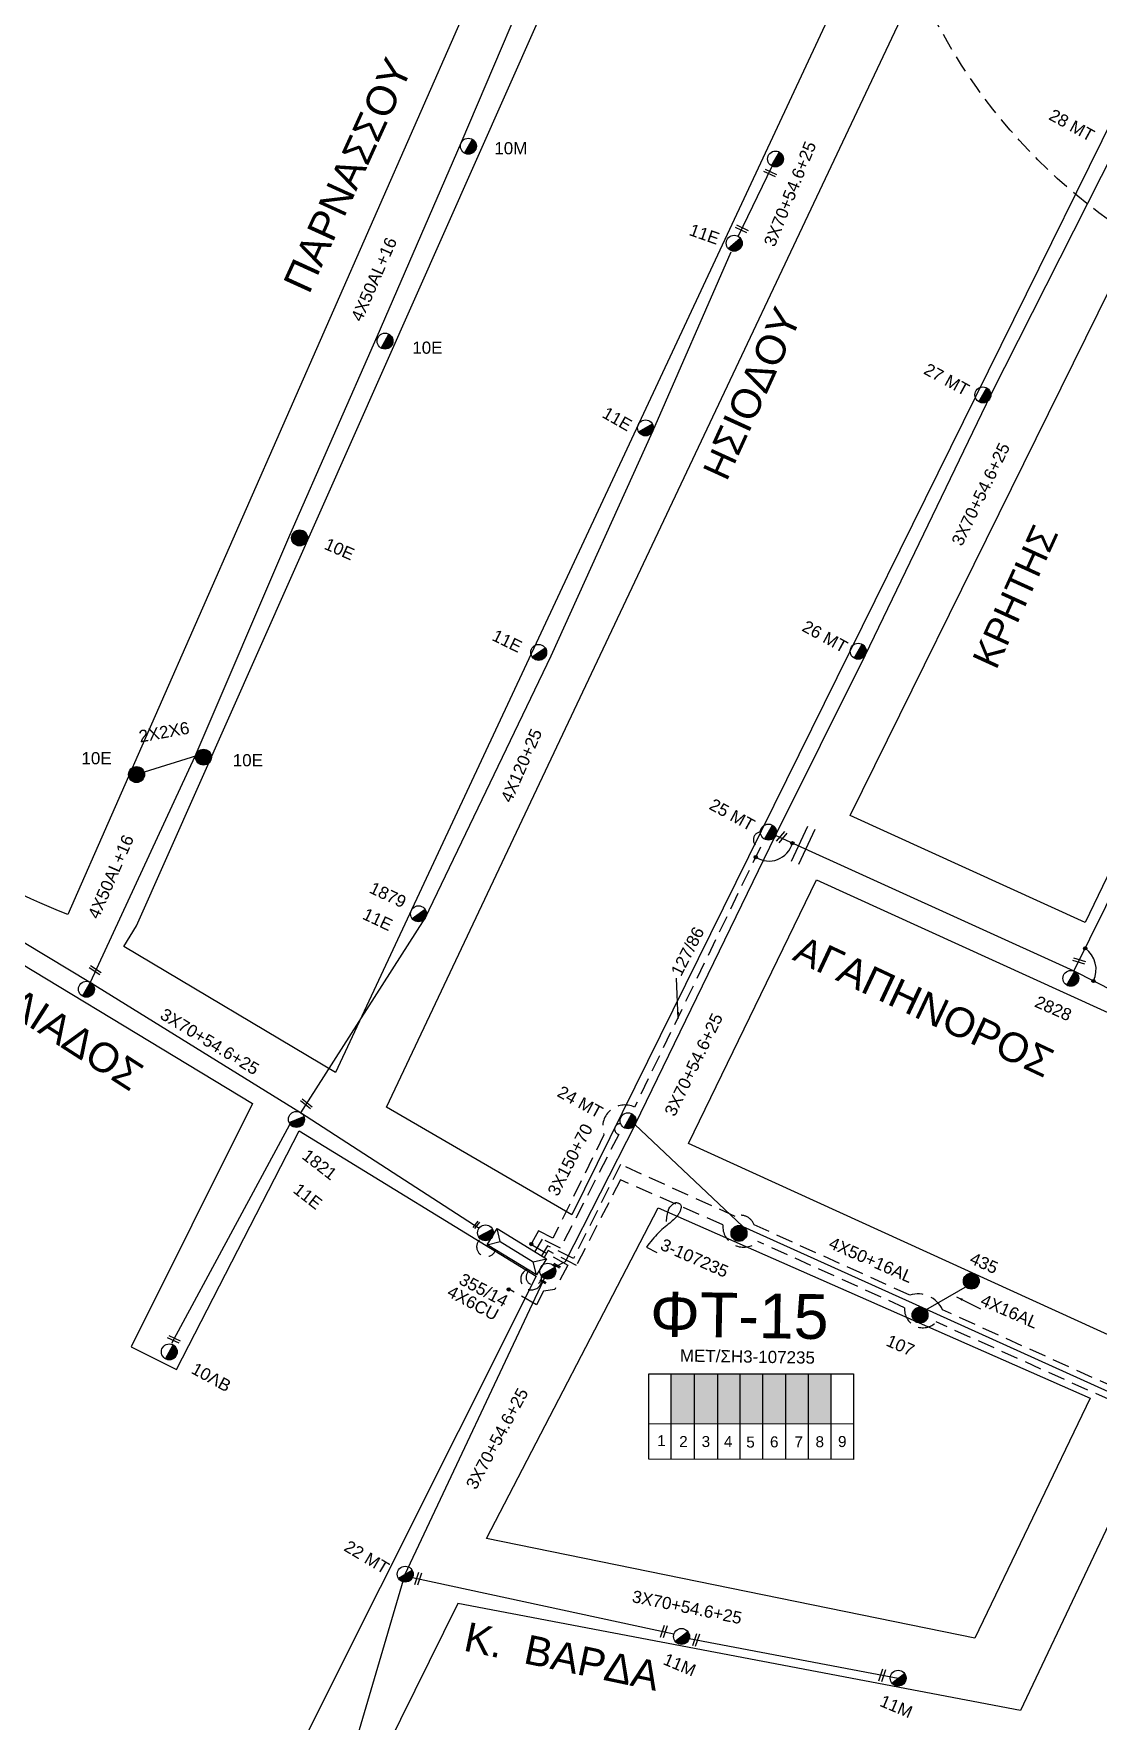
# Model space of a CAD drawing. Header units: millimetres. Extents: x 3156 to 5307, y 1191 to 2273.
# Drawn here: x 4517 to 4674.7, y 1718.2 to 1968.1 of the extents above; entities that cross this region are included whole.
import ezdxf

# ---------------------------------------------------------------- set-up
doc = ezdxf.new("R2010")
doc.units = ezdxf.units.MM
doc.linetypes.add('DASHED', pattern=[19.05, 12.7, -6.35])
for name, color, linetype in [('Pillar OTE', 7, 'Continuous'), ('Άγνωστα', 7, 'Continuous'), ('Γυμνά εναέρια ΧΤ και ΦΟΠ (3Φ)   4x50+16AL', 7, 'Continuous'), ('Επιγραφές - Σχήματα', 7, 'Continuous'), ('Καλώδια ΧΤ   3x150+50AL', 7, 'DASHED'), ('Καλώδια ΧΤ   3x150+50CU', 7, 'DASHED'), ('Μηχανική τομή', 7, 'Continuous'), ('Στύλος Ξύλινος', 7, 'Continuous'), ('Στύλος Ξύλινος @ 1', 7, 'Continuous'), ('Στύλος ΦΜ', 7, 'Continuous'), ('Στύλος ΦΜ @ 1', 7, 'Continuous'), ('Συνδέσεις', 7, 'Continuous'), ('Συνεστραμμένα ΧΤ   3x70+54.6+25 AL', 7, 'SYN_LINE'), ('Συνεστραμμένα ΧΤ   4x120+25 AL', 7, 'SYN_LINE'), ('Τομή', 7, 'Continuous'), ('Υποσταθμός εναέριος 2 στύλων', 7, 'Continuous'), ('Υποσταθμός πόλεως', 7, 'Continuous'), ('Υπόβαθρο ΔΕΗ', 7, 'Continuous'), ('Υπόγεια καλώδια Παροχών ΧΤ   4x6', 7, 'DASHED')]:
    doc.layers.add(name, color=color, linetype=linetype)
doc.styles.add('arial', font='arial.ttf')
doc.styles.get("Standard").update_dxf_attribs({"font": 'arial.ttf'})
doc.linetypes.add('SYN_LINE', pattern='A,0.5,-0.0001,["/\\/\\/\\/",Standard,S=0.1,R=0,X=0,Y=-0.05],-0.25', length=0.7501)
doc.dimstyles.new('ISO-25', dxfattribs={"dimtxt": 2.5, "dimasz": 2.5, "dimexe": 1.25, "dimexo": 0.625, "dimtad": 1, "dimtxsty": 'Standard', "dimcen": 2.5, "dimadec": 0, "dimazin": 0, "dimtfac": 1, "dimtmove": 0, "dimatfit": 3, "dimfxl": 1, "dimarcsym": 0})

# ---------------------------------------------------------------- blocks, each defined once
blk = doc.blocks.new('ΥΠΑΡΧΩΝ ΤΣΙΜΕΝΤΕΝΙΟΣ ΣΤΥΛΟΣ')
at = {"layer": 'Στύλος ΦΜ'}
blk.add_hatch(color=7, dxfattribs=at).paths.add_polyline_path([(-1.29, -2.28, 0.574793), (2.62, 0, 0.268822), (1.3, 2.27)])
at = {"layer": 'Στύλος ΦΜ', "color": 7}
blk.add_line((-1.29, -2.28), (1.3, 2.27), dxfattribs=at)
blk.add_circle((0, 0), 2.62, dxfattribs=at)
at = {"layer": 'Στύλος ΦΜ', "flags": 4}
for tag, p in [('ΑΡΙΘΜΟΣ', (-4.68, 8.05)), ('ΤΥΠΟΣ', (-4.91, 3.03))]:
    blk.add_attdef(tag, p, '', height=4, dxfattribs=at)
blk = doc.blocks.new('ΥΠΑΡΧΩΝ ΞΥΛΙΝΟΣ ΣΤΥΛΟΣ')
at = {"layer": 'Στύλος Ξύλινος'}
h = blk.add_hatch(color=7, dxfattribs=at)
h.paths.add_polyline_path([(-2.62, 0, 0.270008), (-1.29, -2.28), (1.3, 2.27, 0.576266)])
h.paths.add_polyline_path([(-1.29, -2.28, 0.574793), (2.62, 0, 0.268822), (1.3, 2.27)])
at = {"layer": 'Στύλος Ξύλινος', "color": 7}
blk.add_line((-1.29, -2.28), (1.3, 2.27), dxfattribs=at)
blk.add_circle((0, 0), 2.62, dxfattribs=at)
at = {"layer": 'Στύλος Ξύλινος', "flags": 4}
for tag, p in [('ΑΡΙΘΜΟΣ', (-4.91, 8.6)), ('ΤΥΠΟΣ', (-4.85, 3.39))]:
    blk.add_attdef(tag, p, '', height=4, dxfattribs=at)
blk = doc.blocks.new('ΥΠΟΣΤΑΘΜΟΣ ΕΝΑΕΡΙΟΣ ΕΠΙ 2 ΣΤΥΛΩΝ')
at = {"layer": 'Υποσταθμός εναέριος 2 στύλων', "linetype": 'Continuous'}
for points in [[(-11.97, -2.11, 0.574793), (-8.45, -0.07, 0.268822), (-9.64, 1.98)], [(9.68, -2.15, 0.574793), (13.19, -0.1, 0.268822), (12.01, 1.95)]]:
    blk.add_hatch(color=256, dxfattribs=at).paths.add_polyline_path(points)
for p, q in [((-11.97, -2.11), (-9.64, 1.98)), ((9.68, -2.15), (12.01, 1.95))]:
    blk.add_line(p, q, dxfattribs=at)
for centre in [(-10.81, -0.07), (10.84, -0.1)]:
    blk.add_circle(centre, 2.36, dxfattribs=at)
at = {"layer": 'Υποσταθμός πόλεως', "linetype": 'Continuous', "ltscale": 40}
blk.add_lwpolyline([(-8.57, 2.82), (8.57, 2.82), (8.57, -2.82), (-8.57, -2.82)], close=True, dxfattribs=at)
for points in [[(-5.75, 0), (-8.57, 2.82)], [(-8.57, -2.82), (-5.75, 0)], [(-5.75, 0), (5.75, 0)], [(5.75, 0), (8.57, 2.82)], [(8.57, -2.82), (5.75, 0)]]:
    blk.add_lwpolyline(points, dxfattribs=at)
at = {"layer": 'Υποσταθμός εναέριος 2 στύλων', "ltscale": 40, "flags": 1}
for tag, p in [('ΜΕΤΑΣΧΗΜΑΤΙΣΜΟΣ', (14.09, 2.51)), ('ΙΣΧΥΣ', (14.07, -0.28)), ('ΑΡΙΘΜΟΣ', (14.19, -3))]:
    blk.add_attdef(tag, p, '', height=1.8, dxfattribs=at)
blk = doc.blocks.new('ΜΗΧΑΝΙΚΗ ΤΟΜΗ')
at = {"layer": 'Μηχανική τομή', "ltscale": 40}
for p, q in [((-1.89, 0.78), (1.89, 0.78)), ((1.89, 0), (-1.89, 0))]:
    blk.add_line(p, q, dxfattribs=at)
blk = doc.blocks.new('ΤΟΜΗ')
at = {"layer": 'Τομή', "ltscale": 40}
for p, q in [((-5.68, 0), (5.68, 0)), ((5.68, -2.33), (-5.68, -2.33))]:
    blk.add_line(p, q, dxfattribs=at)
blk = doc.blocks.new('_ΣΥΝΔΕΣΗ')
at = {"layer": 'Συνδέσεις', "linetype": 'SYN_LINE', "ltscale": 40}
blk.add_hatch(color=256, dxfattribs=at).paths.add_polyline_path([(0.5, -0.01, 1), (-0.5, -0.01, 1)])
at = {"layer": 'Συνδέσεις'}
blk.add_circle((0, -0.01), 0.5, dxfattribs=at)

msp = doc.modelspace()

# ---------------------------------------------------------------- hatches: boundary and pattern name
at = {"layer": 'Καλώδια ΧΤ   3x150+50CU', "ltscale": 0.2}
h = msp.add_hatch(color=6, dxfattribs=at)
h.dxf.hatch_style = 1
h.paths.add_polyline_path([(4614.86, 1769.63), (4611.42, 1769.63), (4611.42, 1762.27), (4614.86, 1762.27)])
h = msp.add_hatch(color=5, dxfattribs=at)
h.dxf.hatch_style = 1
h.paths.add_polyline_path([(4618.3, 1769.63), (4614.86, 1769.63), (4614.86, 1762.27), (4618.3, 1762.27)])
h = msp.add_hatch(color=85, dxfattribs=at)
h.dxf.hatch_style = 1
h.paths.add_polyline_path([(4621.6, 1769.63), (4618.3, 1769.63), (4618.3, 1762.27), (4621.6, 1762.26)])
h = msp.add_hatch(color=30, dxfattribs=at)
h.dxf.hatch_style = 1
h.paths.add_polyline_path([(4624.99, 1769.63), (4621.6, 1769.63), (4621.6, 1762.26), (4624.99, 1762.26)])
h = msp.add_hatch(color=2, dxfattribs=at)
h.dxf.hatch_style = 1
h.paths.add_polyline_path([(4628.38, 1769.63), (4624.99, 1769.63), (4624.99, 1762.26), (4628.38, 1762.26)])
at = {"layer": 'Υπόγεια καλώδια Παροχών ΧΤ   4x6', "linetype": 'DASHED', "ltscale": 0.2}
h = msp.add_hatch(color=62, dxfattribs=at)
h.dxf.hatch_style = 1
h.paths.add_polyline_path([(4631.72, 1769.63), (4628.38, 1769.63), (4628.38, 1762.26), (4631.72, 1762.25)])
h = msp.add_hatch(color=151, dxfattribs=at)
h.dxf.hatch_style = 1
h.paths.add_polyline_path([(4635.11, 1769.63), (4631.72, 1769.63), (4631.72, 1762.25), (4635.11, 1762.25)])

# ---------------------------------------------------------------- linework, layer by layer
at = {"layer": 'Pillar OTE', "ltscale": 40}
for points in [[(4608.09, 1756.99), (4608.09, 1769.63), (4638.43, 1769.63), (4638.43, 1756.96), (4608.09, 1756.99)], [(4611.42, 1756.99), (4611.42, 1769.63)], [(4614.86, 1756.99), (4614.86, 1769.63)], [(4618.3, 1756.98), (4618.3, 1769.63)], [(4621.6, 1756.98), (4621.6, 1769.63)], [(4624.99, 1756.98), (4624.99, 1769.63)], [(4628.38, 1756.97), (4628.38, 1769.63)], [(4631.72, 1756.97), (4631.72, 1769.63)], [(4635.11, 1756.97), (4635.11, 1769.63)], [(4608.09, 1762.28), (4638.43, 1762.25)]]:
    msp.add_lwpolyline(points, dxfattribs=at)
at = {"layer": 'Άγνωστα', "color": 85}
msp.add_lwpolyline([(4525.38, 1827.61), (4540.88, 1861.07), (4554.93, 1893.82), (4567.88, 1923.25), (4580.29, 1951.9), (4593.69, 1983.33), (4608.41, 2015.01), (4620.55, 2040.93)], dxfattribs=at)
at = {"layer": 'Άγνωστα', "color": 85, "linetype": 'SYN_LINE', "ltscale": 8}
msp.add_lwpolyline([(4533.4, 1858.79), (4541.14, 1861.17)], dxfattribs=at)
at = {"layer": 'Άγνωστα'}
msp.add_lwpolyline([(4610.73, 1792.21), (4610.77, 1792.82), (4610.85, 1793.32), (4610.96, 1793.72), (4611.08, 1794.04), (4611.22, 1794.29), (4611.36, 1794.48), (4611.5, 1794.62), (4611.63, 1794.73), (4611.74, 1794.82), (4611.84, 1794.88), (4611.93, 1794.93), (4612, 1794.96), (4612.07, 1794.98), (4612.14, 1794.98), (4612.21, 1794.98), (4612.27, 1794.97), (4612.34, 1794.95), (4612.41, 1794.93), (4612.49, 1794.9), (4612.55, 1794.87), (4612.62, 1794.83), (4612.68, 1794.78), (4612.74, 1794.73), (4612.78, 1794.68), (4612.82, 1794.62), (4612.84, 1794.55), (4612.86, 1794.48), (4612.87, 1794.4), (4612.87, 1794.32), (4612.86, 1794.23), (4612.85, 1794.14), (4612.83, 1794.05), (4612.8, 1793.95), (4612.77, 1793.85), (4612.74, 1793.75), (4612.69, 1793.64), (4612.64, 1793.53), (4612.58, 1793.42), (4612.51, 1793.31), (4612.44, 1793.19), (4612.35, 1793.07), (4612.25, 1792.95), (4612.14, 1792.83), (4612.02, 1792.7), (4611.88, 1792.57), (4611.73, 1792.43), (4611.57, 1792.28), (4611.39, 1792.13), (4611.19, 1791.96), (4610.98, 1791.79), (4610.76, 1791.61), (4610.52, 1791.41), (4610.28, 1791.21), (4610.04, 1791), (4609.79, 1790.77), (4609.54, 1790.53), (4609.3, 1790.28), (4609.06, 1790.02), (4608.82, 1789.75), (4608.6, 1789.47), (4608.37, 1789.2), (4608.16, 1788.93), (4607.95, 1788.66), (4607.76, 1788.4), (4609.27, 1787.58)], dxfattribs=at)
at = {"layer": 'Γυμνά εναέρια ΧΤ και ΦΟΠ (3Φ)   4x50+16AL', "color": 2, "ltscale": 40}
msp.add_lwpolyline([(4671.06, 1829.27), (4692.43, 1872.46), (4712.99, 1913.48), (4724.68, 1937.84), (4731.85, 1953.96)], dxfattribs=at)
at = {"layer": 'Γυμνά εναέρια ΧΤ και ΦΟΠ (3Φ)   4x50+16AL', "color": 30, "ltscale": 40}
msp.add_lwpolyline([(4606.04, 1806.57), (4622.03, 1791.45), (4648.62, 1779.45), (4682.35, 1764.19), (4719.2, 1747.6)], dxfattribs=at)
at = {"layer": 'Γυμνά εναέρια ΧΤ και ΦΟΠ (3Φ)   4x50+16AL', "color": 30, "linetype": 'Continuous', "ltscale": 0.2}
msp.add_lwpolyline([(4649.12, 1779.09), (4655.62, 1782.88)], dxfattribs=at)
at = {"layer": 'Καλώδια ΧΤ   3x150+50AL', "color": 2, "linetype": 'DASHED', "ltscale": 0.2}
msp.add_lwpolyline([(4590.6, 1788.81), (4596.09, 1785.74), (4594.15, 1782.12), (4592.49, 1781.85), (4591.47, 1779.86), (4587.29, 1782.22)], dxfattribs=at)
at = {"layer": 'Καλώδια ΧΤ   3x150+50CU', "color": 2, "ltscale": 0.2}
msp.add_lwpolyline([(4624.64, 1849.85, 0.930631), (4624.61, 1847.6), (4605.98, 1809.12, 0.671695), (4601.45, 1805.02), (4593.9, 1789.71), (4591.75, 1790.78), (4590.33, 1788.26)], format="xyb", dxfattribs=at)
at = {"layer": 'Καλώδια ΧΤ   3x150+50CU', "color": 30, "ltscale": 0.2}
msp.add_lwpolyline([(4603.92, 1806.65, 0.954023), (4603.64, 1805.09), (4594.99, 1788.22), (4592.31, 1789.59), (4591.2, 1787.72)], format="xyb", dxfattribs=at)
at = {"layer": 'Καλώδια ΧΤ   3x150+50CU', "color": 62, "ltscale": 0.2}
msp.add_lwpolyline([(4719.15, 1745.65, -0.930142), (4717.2, 1747.89), (4684.23, 1762.28, 0.114919), (4684.2, 1764.4), (4651.6, 1779.1, 0.376148), (4646.74, 1781.29), (4623.68, 1791.69, 0.429512), (4620.88, 1792.95), (4603.89, 1800.61), (4596.93, 1786.69), (4593.08, 1788.6), (4592.18, 1787.12)], format="xyb", dxfattribs=at)
at = {"layer": 'Καλώδια ΧΤ   3x150+50CU', "color": 151, "ltscale": 0.2}
msp.add_lwpolyline([(4681.4, 1762.16, -0.855863), (4680.08, 1764.1), (4650.66, 1777.31, -0.713663), (4645.98, 1779.42), (4624.25, 1789.23, -0.683952), (4619.05, 1791.69), (4603.89, 1798.36), (4597.36, 1785.67), (4593.19, 1787.88), (4592.59, 1786.84)], format="xyb", dxfattribs=at)
at = {"layer": 'Καλώδια ΧΤ   3x150+50CU', "color": 85, "ltscale": 0.2}
msp.add_arc((4584.04, 1788.44), 1.45, 133.8387, 339.8356, dxfattribs=at)
at = {"layer": 'Καλώδια ΧΤ   3x150+50CU', "color": 27, "ltscale": 0.2}
msp.add_arc((4590.7, 1783.64), 1.58, 113.6602, 17.1187, dxfattribs=at)
at = {"layer": 'Καλώδια ΧΤ   3x150+50CU', "color": 6, "ltscale": 0.2}
msp.add_arc((4591.06, 1783.94), 1.15, 118.3226, 1.5701, dxfattribs=at)
at = {"layer": 'Συνεστραμμένα ΧΤ   3x70+54.6+25 AL', "color": 6, "ltscale": 20}
for p, q in [((4606.06, 1806.55), (4595.71, 1786.19)), ((4595.71, 1786.19), (4594.15, 1785.4))]:
    msp.add_line(p, q, dxfattribs=at)
msp.add_lwpolyline([(4606.06, 1806.55), (4606.06, 1806.55), (4606.06, 1806.55), (4626.87, 1849.33), (4640.17, 1876.11), (4658.75, 1914.59), (4677.21, 1951.09), (4696.89, 1989.71), (4719.18, 2034.12)], dxfattribs=at)
at = {"layer": 'Συνεστραμμένα ΧΤ   3x70+54.6+25 AL', "color": 85, "ltscale": 15}
msp.add_lwpolyline([(4621.32, 1938.06), (4626.35, 1948.46)], dxfattribs=at)
at = {"layer": 'Συνεστραμμένα ΧΤ   3x70+54.6+25 AL', "color": 85, "ltscale": 20}
msp.add_lwpolyline([(4483.45, 1852.87), (4525.4, 1827.59), (4556.52, 1808.31), (4582.98, 1791.2)], dxfattribs=at)
at = {"layer": 'Συνεστραμμένα ΧΤ   3x70+54.6+25 AL', "color": 2, "ltscale": 20}
msp.add_lwpolyline([(4704.13, 1812.48), (4671.1, 1829.25), (4626.87, 1849.33)], dxfattribs=at)
at = {"layer": 'Συνεστραμμένα ΧΤ   3x70+54.6+25 AL', "color": 5, "ltscale": 20}
msp.add_lwpolyline([(4527.14, 1633.11), (4542.67, 1667.54), (4562.18, 1706.56), (4572.02, 1739.95), (4592.9, 1784.3)], dxfattribs=at)
at = {"layer": 'Συνεστραμμένα ΧΤ   3x70+54.6+25 AL', "color": 5, "linetype": 'SYN_LINE', "ltscale": 20}
for points in [[(4573.1, 1739.48), (4611.82, 1731.12)], [(4614.08, 1730.45), (4645.02, 1724.56)]]:
    msp.add_lwpolyline(points, dxfattribs=at)
at = {"layer": 'Συνεστραμμένα ΧΤ   4x120+25 AL', "color": 85, "ltscale": 20}
msp.add_lwpolyline([(4556.55, 1808.28), (4574.98, 1837.12), (4593.64, 1875.97), (4608.67, 1909.21), (4620.31, 1935.78)], dxfattribs=at)
at = {"layer": 'Συνεστραμμένα ΧΤ   4x120+25 AL', "color": 85, "ltscale": 15}
msp.add_lwpolyline([(4537.46, 1774.17), (4554.91, 1806.57)], dxfattribs=at)
at = {"layer": 'Υπόβαθρο ΔΕΗ'}
for points in [[(4596.68, 1793.16), (4569.22, 1809.11), (4680.49, 2044.42), (4704.65, 2049.29), (4716.33, 2035.58), (4596.68, 1793.16)], [(4561.7, 1814.27), (4530.35, 1832.89), (4532.19, 1835.97), (4619.16, 2031.83), (4668.15, 2041.97), (4561.7, 1814.27)], [(4672.7, 1836.46), (4637.93, 1852.3), (4724.28, 2027.34), (4751.12, 1999.26), (4672.7, 1836.46)], [(4522.14, 1645.88), (4420.67, 1695.78), (4428.97, 1716.47), (4479.49, 1691.32), (4482.98, 1699.37), (4432.55, 1725.14), (4445.93, 1759.33), (4492.89, 1738.82), (4497.17, 1747.66), (4449.94, 1768.68), (4483.27, 1851.51), (4501.7, 1838.49), (4549.38, 1809.65), (4531.41, 1773.64), (4538.14, 1770.28), (4556.31, 1805.59), (4591.43, 1784.07), (4522.14, 1645.88)], [(4613.95, 1803.76), (4632.95, 1842.77), (4696.57, 1813.82), (4677.86, 1774.63), (4613.95, 1803.76)], [(4609.49, 1794.23), (4673.44, 1766.01), (4656.39, 1730.5), (4584.05, 1745.27), (4609.49, 1794.23)], [(4682.97, 1761.61), (4663.16, 1719.77), (4579.82, 1735.62), (4550.15, 1675.58)]]:
    msp.add_lwpolyline(points, dxfattribs=at)
msp.add_lwpolyline([(4522.06, 1837.67, -0.083799), (4501.41, 1849.54, -0.110541), (4483.95, 1869.76, -0.114945), (4478.99, 1892.12, -0.058962), (4482.41, 1912.27), (4525.24, 2012.32), (4606.12, 2028.93), (4522.06, 1837.67)], format="xyb", dxfattribs=at)
for centre, radius, start, end in [((4625.9, 1849.12), 3.56, 236.3075, 345.2359), ((4670.46, 1829.5), 3.88, 334.1478, 54.1379)]:
    msp.add_arc(centre, radius, start, end, dxfattribs=at)
at = {"layer": 'Υπόγεια καλώδια Παροχών ΧΤ   4x6', "color": 0, "linetype": 'DASHED', "ltscale": 0.2}
msp.add_circle((4724.64, 2008.34), 83.35, dxfattribs=at)

# ---------------------------------------------------------------- block references
at = {"layer": 'Μηχανική τομή'}
for p, xscale, yscale, zscale, rotation in [((4626.17, 1947.62), 0.499999999999481, 0.499999999999481, 0.499999999999481, 154.9146443328837), ((4621.93, 1939.35), 0.4999999999994811, 0.4999999999994811, 0.4999999999994811, 154.9146443328837), ((4627.62, 1849.22), 0.499999999999481, 0.499999999999481, 0.499999999999481, 230.8703484443963), ((4526.2, 1829.58), 0.4999999999993617, 0.4999999999993617, 0.4999999999993617, 146.7254375739465), ((4671.89, 1830.95), 0.4999999999995625, 0.4999999999995625, 0.4999999999995625, 162.9151416934749), ((4557.49, 1809.75), 0.499999999999481, 0.499999999999481, 0.499999999999481, 140.8703484443963), ((4582.46, 1791.78), 0.3168948020836573, 0.3168948020836573, 0.3168948020836573, 230.8703484443963), ((4594.4, 1785.54), 0.2944802608929799, 0.2944802608929799, 0.2944802608929799, 329.6826672888984), ((4592.36, 1783.21), 0.2622125055451157, 0.2622125055451157, 0.2622125055451157, 329.6826672888984), ((4537.84, 1774.93), 0.4999999999994968, 0.4999999999994968, 0.4999999999994968, 155.0284590997689), ((4574.12, 1739.22), 0.4999999999994968, 0.4999999999994968, 0.4999999999994968, 71.37239178642567), ((4610.5, 1731.41), 0.4999999999994968, 0.4999999999994968, 0.4999999999994968, 71.37239178642567), ((4615.28, 1730.16), 0.4999999999994968, 0.4999999999994968, 0.4999999999994968, 71.37239178642567), ((4642.84, 1724.92), 0.4999999999994968, 0.4999999999994968, 0.4999999999994968, 71.37239178642567)]:
    msp.add_blockref('ΜΗΧΑΝΙΚΗ ΤΟΜΗ', p, dxfattribs=dict(at, xscale=xscale, yscale=yscale, zscale=zscale, rotation=rotation))
at = {"layer": 'Στύλος Ξύλινος @ 1', "ltscale": 40}
ref = msp.add_blockref('ΥΠΑΡΧΩΝ ΞΥΛΙΝΟΣ ΣΤΥΛΟΣ', (4556.37, 1893.41), dxfattribs=dict(at, xscale=0.4499999999997061, yscale=0.4499999999997061, zscale=0.4499999999997061, rotation=336.4259535493369))
ref.add_attrib('ΤΥΠΟΣ', '10E', (4559.87, 1891.83), dxfattribs={"layer": '', "height": 1.8, "rotation": 336.426, "flags": 4})
ref = msp.add_blockref('ΥΠΑΡΧΩΝ ΞΥΛΙΝΟΣ ΣΤΥΛΟΣ', (4532.22, 1858.37), dxfattribs=dict(at, xscale=0.4499999999998181, yscale=0.4499999999998181, zscale=0.4499999999998181))
ref.add_attrib('ΤΥΠΟΣ', '10E', (4524.06, 1859.89), dxfattribs={"layer": '', "height": 1.8, "flags": 4})
ref = msp.add_blockref('ΥΠΑΡΧΩΝ ΞΥΛΙΝΟΣ ΣΤΥΛΟΣ', (4542.13, 1860.94), dxfattribs=dict(at, xscale=0.4499999999998181, yscale=0.4499999999998181, zscale=0.4499999999998181))
ref.add_attrib('ΤΥΠΟΣ', '10E', (4546.47, 1859.59), dxfattribs={"layer": '', "height": 1.8, "flags": 4})
at = {"layer": 'Στύλος Ξύλινος @ 1', "ltscale": 40, "xscale": 0.4499999999998181, "yscale": 0.4499999999998181, "zscale": 0.4499999999998181}
for p in [(4621.45, 1790.43), (4655.86, 1783.36), (4648.26, 1778.33)]:
    msp.add_blockref('ΥΠΑΡΧΩΝ ΞΥΛΙΝΟΣ ΣΤΥΛΟΣ', p, dxfattribs=at)
at = {"layer": 'Στύλος ΦΜ @ 1', "ltscale": 40}
ref = msp.add_blockref('ΥΠΑΡΧΩΝ ΤΣΙΜΕΝΤΕΝΙΟΣ ΣΤΥΛΟΣ', (4581.37, 1951.41), dxfattribs=dict(at, xscale=0.4499999999998181, yscale=0.4499999999998181, zscale=0.4499999999998181))
ref.add_attrib('ΤΥΠΟΣ', '10M', (4585.21, 1950.21), dxfattribs={"layer": '', "height": 1.8, "flags": 4})
at = {"layer": 'Στύλος ΦΜ @ 1', "ltscale": 40, "xscale": 0.4499999999998181, "yscale": 0.4499999999998181, "zscale": 0.4499999999998181}
for p in [(4626.86, 1949.52), (4657.57, 1914.59), (4639.11, 1876.63), (4625.81, 1849.85), (4670.6, 1828.19), (4524.8, 1826.58), (4605.01, 1807.1), (4537.07, 1772.88)]:
    msp.add_blockref('ΥΠΑΡΧΩΝ ΤΣΙΜΕΝΤΕΝΙΟΣ ΣΤΥΛΟΣ', p, dxfattribs=at)
at = {"layer": 'Στύλος ΦΜ @ 1', "ltscale": 40}
ref = msp.add_blockref('ΥΠΑΡΧΩΝ ΤΣΙΜΕΝΤΕΝΙΟΣ ΣΤΥΛΟΣ', (4620.74, 1937.04), dxfattribs=dict(at, xscale=0.4499999999999024, yscale=0.4499999999999024, zscale=0.4499999999999024, rotation=340.4962687502677))
ref.add_attrib('ΤΥΠΟΣ', '11E', (4613.93, 1938.29), dxfattribs={"layer": '', "height": 1.8, "rotation": 340.4963, "flags": 4})
ref = msp.add_blockref('ΥΠΑΡΧΩΝ ΤΣΙΜΕΝΤΕΝΙΟΣ ΣΤΥΛΟΣ', (4569.02, 1922.55), dxfattribs=dict(at, xscale=0.4499999999998181, yscale=0.4499999999998181, zscale=0.4499999999998181))
ref.add_attrib('ΤΥΠΟΣ', '10E', (4573.06, 1920.68), dxfattribs={"layer": '', "height": 1.8, "flags": 4})
ref = msp.add_blockref('ΥΠΑΡΧΩΝ ΤΣΙΜΕΝΤΕΝΙΟΣ ΣΤΥΛΟΣ', (4607.6, 1909.7), dxfattribs=dict(at, xscale=0.4499999999997183, yscale=0.4499999999997183, zscale=0.4499999999997183, rotation=330.3132934016166))
ref.add_attrib('ΤΥΠΟΣ', '11E', (4601.03, 1911.35), dxfattribs={"layer": '', "height": 1.8, "rotation": 330.3133, "flags": 4})
ref = msp.add_blockref('ΥΠΑΡΧΩΝ ΤΣΙΜΕΝΤΕΝΙΟΣ ΣΤΥΛΟΣ', (4591.78, 1876.46), dxfattribs=dict(at, xscale=0.4499999999998206, yscale=0.4499999999998206, zscale=0.4499999999998206, rotation=333.8473556451197))
ref.add_attrib('ΤΥΠΟΣ', '11E', (4584.71, 1878.33), dxfattribs={"layer": '', "height": 1.8, "rotation": 333.8474, "flags": 4})
ref = msp.add_blockref('ΥΠΑΡΧΩΝ ΤΣΙΜΕΝΤΕΝΙΟΣ ΣΤΥΛΟΣ', (4573.99, 1837.75), dxfattribs=dict(at, xscale=0.4499999999998959, yscale=0.4499999999998959, zscale=0.4499999999998959, rotation=334.6905971390673))
ref.add_attrib('ΤΥΠΟΣ', '1879', (4566.54, 1840.94), dxfattribs={"layer": '', "height": 1.8, "rotation": 334.6906, "flags": 4})
ref.add_attrib('ΑΡΙΘΜΟΣ', '11E', (4565.53, 1837.06), dxfattribs={"layer": '', "height": 1.8, "rotation": 334.6906, "flags": 4})
ref = msp.add_blockref('ΥΠΑΡΧΩΝ ΤΣΙΜΕΝΤΕΝΙΟΣ ΣΤΥΛΟΣ', (4555.9, 1807.3), dxfattribs=dict(at, xscale=0.4499999999996904, yscale=0.4499999999996904, zscale=0.4499999999996904, rotation=322.1623487485913))
ref.add_attrib('ΤΥΠΟΣ', '1821', (4556.57, 1801.62), dxfattribs={"layer": '', "height": 1.8, "rotation": 322.1623, "flags": 4})
ref.add_attrib('ΑΡΙΘΜΟΣ', '11E', (4555.27, 1796.58), dxfattribs={"layer": '', "height": 1.8, "rotation": 322.1623, "flags": 4})
ref = msp.add_blockref('ΥΠΑΡΧΩΝ ΤΣΙΜΕΝΤΕΝΙΟΣ ΣΤΥΛΟΣ', (4572.02, 1739.96), dxfattribs=dict(at, xscale=0.4499999999997287, yscale=0.4499999999997287, zscale=0.4499999999997287, rotation=329.268181978486))
ref.add_attrib('ΤΥΠΟΣ', '22 MT', (4562.79, 1743.54), dxfattribs={"layer": '', "height": 1.8, "rotation": 329.2682, "flags": 4})
ref = msp.add_blockref('ΥΠΑΡΧΩΝ ΤΣΙΜΕΝΤΕΝΙΟΣ ΣΤΥΛΟΣ', (4612.94, 1730.74), dxfattribs=dict(at, xscale=0.4499999999998622, yscale=0.4499999999998622, zscale=0.4499999999998622, rotation=337.1208852820822))
ref.add_attrib('ΤΥΠΟΣ', '11Μ', (4610.06, 1726.68), dxfattribs={"layer": '', "height": 1.8, "rotation": 337.1209, "flags": 4})
ref = msp.add_blockref('ΥΠΑΡΧΩΝ ΤΣΙΜΕΝΤΕΝΙΟΣ ΣΤΥΛΟΣ', (4645.02, 1724.56), dxfattribs=dict(at, xscale=0.4499999999998622, yscale=0.4499999999998622, zscale=0.4499999999998622, rotation=337.1208852820822))
ref.add_attrib('ΤΥΠΟΣ', '11Μ', (4642.15, 1720.5), dxfattribs={"layer": '', "height": 1.8, "rotation": 337.1209, "flags": 4})
at = {"layer": 'Συνδέσεις', "xscale": 0.4777242751394019, "yscale": 0.4777242751394019, "zscale": 0.4777242751394019}
for p in [(4629.37, 1848.21), (4623.93, 1846.15), (4672.73, 1832.64), (4673.95, 1827.8), (4590.69, 1788.84), (4587.34, 1782.13)]:
    msp.add_blockref('_ΣΥΝΔΕΣΗ', p, dxfattribs=at)
at = {"layer": 'Τομή', "xscale": 0.4999999999999478, "yscale": 0.4999999999999478, "zscale": 0.4999999999999478, "rotation": 244.9118523911199}
msp.add_blockref('ΤΟΜΗ', (4631.49, 1847.64), dxfattribs=at)
at = {"layer": 'Υποσταθμός εναέριος 2 στύλων', "xscale": 0.5000000000000003, "yscale": 0.5000000000000003, "zscale": 0.5000000000000003, "rotation": 328.4646764819171}
msp.add_blockref('ΥΠΟΣΤΑΘΜΟΣ ΕΝΑΕΡΙΟΣ ΕΠΙ 2 ΣΤΥΛΩΝ', (4588.53, 1787.71), dxfattribs=at)

# ---------------------------------------------------------------- texts
at = {"ltscale": 30, "char_height": 1.63, "width": 11.2573, "attachment_point": 1}
for s, insert in [('1', (4609.34, 1760.55)), ('2', (4612.58, 1760.42)), ('3', (4615.91, 1760.42)), ('4', (4619.21, 1760.42)), ('5', (4622.52, 1760.34)), ('6', (4626.04, 1760.37)), ('7', (4629.66, 1760.37)), ('8', (4632.78, 1760.39)), ('9', (4636.11, 1760.42))]:
    msp.add_mtext(s, dxfattribs=dict(at, insert=insert))
at = {"layer": 'Άγνωστα', "ltscale": 40, "char_height": 1.8, "width": 43.5158, "attachment_point": 1, "style": 'arial'}
for s, insert, rotation in [('3X70+54.6+25', (4625.05, 1937.05), 67.8446), ('4X50AL+16', (4563.9, 1926.02), 66.3492), ('3X70+54.6+25', (4652.84, 1892.85), 64.1806), ('4X120+25', (4586.07, 1854.79), 66.3492), ('4X50AL+16', (4524.93, 1837.55), 66.3492), ('3X70+54.6+25', (4536.48, 1823.88), 328.7915), ('3X70+54.6+25', (4610.32, 1808.39), 64.1806), ('3X70+54.6+25', (4580.91, 1753.21), 61.6923), ('3X70+54.6+25', (4605.86, 1737.61), 348.4758)]:
    msp.add_mtext(s, dxfattribs=dict(at, insert=insert, rotation=rotation))
at = {"layer": 'Γυμνά εναέρια ΧΤ και ΦΟΠ (3Φ)   4x50+16AL', "ltscale": 40, "char_height": 1.8, "attachment_point": 1, "style": 'arial'}
for s, insert, width, rotation in [('28 MT', (4668.05, 1957.03), 43.5158, 331.3585), ('27 MT', (4649.52, 1919.38), 43.5158, 331.3585), ('26 MT', (4631.49, 1881.31), 43.5158, 331.3585), ('2Χ2Χ6', (4532.42, 1864.87), 43.5158, 10.3327), ('25 MT', (4617.74, 1854.92), 43.5158, 331.3585), ('127/86', (4611.26, 1829.18), 43.5158, 62.851), ('2828', (4665.81, 1825.7), 43.5158, 336.3492), ('24 MT', (4595.23, 1812.39), 43.5158, 331.3585), ('3X150+70', (4593, 1796.61), 43.5158, 62.851), ('3-107235', (4610.36, 1789.74), 43.5158, 336.3492), ('4X50+16AL', (4635.31, 1789.98), 43.5158, 336.3492), ('435', (4656.19, 1787.7), 43.5158, 336.3492), ('355/14', (4580.65, 1784.63), 43.5158, 332.1722), ('4X6CU', (4578.9, 1782.81), 43.5158, 332.1722), ('4Χ16AL', (4657.77, 1781.51), 43.5158, 336.3492), ('107', (4643.81, 1775.51), 43.5158, 336.3492), ('ΜΕΤ/ΣΗ3-107235', (4612.71, 1773.25), 45.0641, 359.0611), ('10ΛΒ', (4541.03, 1771.39), 43.5158, 331.3585)]:
    msp.add_mtext(s, dxfattribs=dict(at, insert=insert, width=width, rotation=rotation))
at = {"layer": 'Συνεστραμμένα ΧΤ   3x70+54.6+25 AL', "ltscale": 20, "char_height": 4, "width": 43.5158, "attachment_point": 1, "style": 'arial'}
for s, insert, rotation in [('AMA{\\H1.083x;ΛIAΔOΣ}', (4504.75, 1833.58), 327.2773), ('A{\\H1.083x;ΓAΠHNOPOΣ}', (4631.05, 1834.93), 334.8608)]:
    msp.add_mtext(s, dxfattribs=dict(at, insert=insert, rotation=rotation))
at = {"layer": 'Υπόβαθρο ΔΕΗ', "attachment_point": 1, "style": 'arial'}
for s, insert, char_height, width, rotation in [('{\\H1.083x;ΠAPNAΣΣOY}', (4553.82, 1931.15), 4, 92.0926, 65.5078), ('H{\\H1.083x;ΣIOΔOY}', (4615.67, 1903.46), 4, 92.0926, 65.5078), ('KΡΗΤΗΣ', (4655.89, 1875.39), 4, 92.0926, 65.5078), ('{\\H1.083x;ΦT-15}', (4608.33, 1781.82), 6.1257, 70.5163, 359.0781), ('{\\H1.083x;K.  BAPΔA}', (4581.37, 1732.92), 4, 47.4753, 348.1564)]:
    msp.add_mtext(s, dxfattribs=dict(at, insert=insert, char_height=char_height, width=width, rotation=rotation))

# ---------------------------------------------------------------- leaders
at = {"layer": 'Επιγραφές - Σχήματα', "ltscale": 40}
for points in [[(4612.45, 1822.19), (4612.2, 1828.23)], [(4653.64, 1781.03), (4657.23, 1779.27)]]:
    msp.add_leader(points, dimstyle='ISO-25', override={"dimasz": 1, "dimtad": 0}, dxfattribs=at)

doc.saveas('drawing.dxf')
